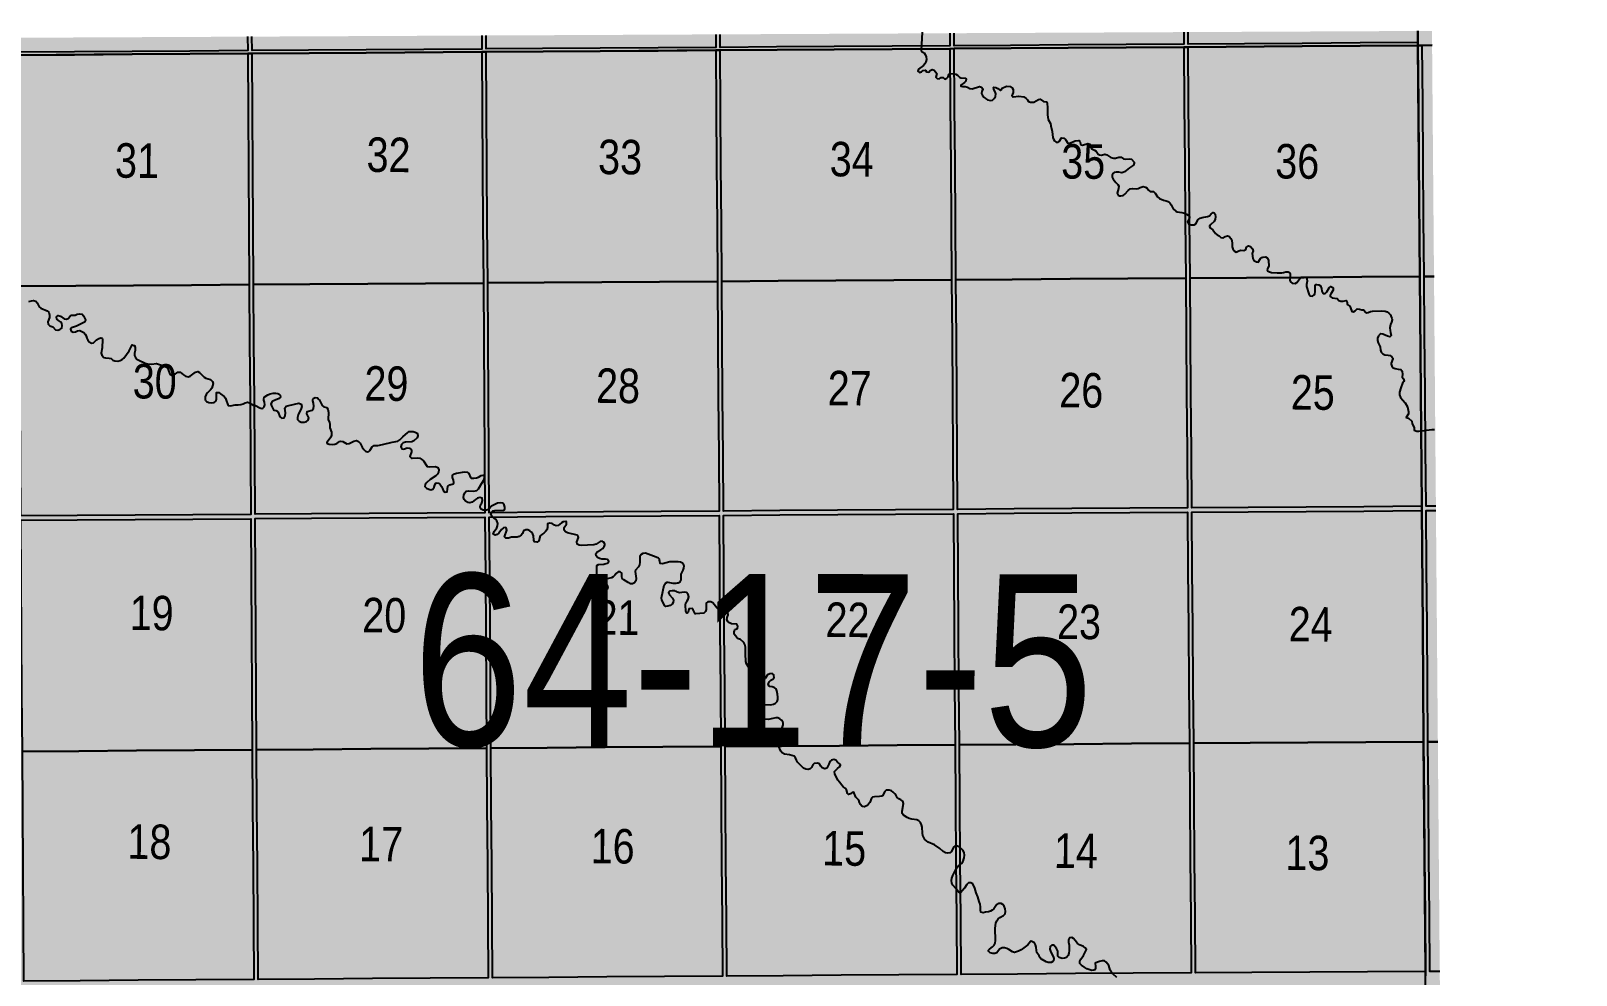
# Model space of a CAD drawing. Extents: x 513823 to 521440, y 6029490 to 6033352.
# Drawn here: x 519182 to 519540.1, y 6030638.2 to 6030857 of the extents above; entities that cross this region are included whole.
import ezdxf

# ---------------------------------------------------------------- set-up
doc = ezdxf.new("R2010")
doc.units = 0
doc.header["$LTSCALE"] = 5
doc.linetypes.add('DASHED2', pattern=[9.525, 6.35, -3.175])
for name, color, linetype in [('RoadSeg', 57, 'DASHED2'), ('T-WATER', 160, 'Continuous'), ('Townships', 57, 'Continuous')]:
    doc.layers.add(name, color=color, linetype=linetype)
doc.layers.add('ROUTE-MAP-BACKGROUND-H', color=7, linetype='Continuous', true_color=0xf0ebff)
doc.layers.add('Sections', color=7, linetype='Continuous', true_color=0x13f661)
doc.styles.add('120', font='ARIALN.TTF', dxfattribs={"height": 13})

msp = doc.modelspace()

# ---------------------------------------------------------------- hatches: boundary and pattern name
at = {"layer": 'ROUTE-MAP-BACKGROUND-H'}
h = msp.add_hatch(color=256, dxfattribs=at)
h.dxf.hatch_style = 1
h.paths.add_polyline_path([(519556.633, 6029881.078), (518576.608, 6029875.664), (518575.923, 6030199.848), (518525.91, 6030199.804), (518524.729, 6030852.267), (519506.704, 6030857.03), (519512.062, 6030209.867), (519553.826, 6030210.196)])

# ---------------------------------------------------------------- linework, layer by layer
at = {"layer": 'Sections', "color": 8}
for points in [[(519232.213, 6030855.699), (519232.234, 6030852.459), (519218.841, 6030852.366), (519205.449, 6030852.274), (519192.056, 6030852.181), (519178.999, 6030852.091), (519178.978, 6030855.441)], [(519286.452, 6030855.962), (519286.473, 6030852.834), (519273.081, 6030852.741), (519259.688, 6030852.649), (519246.296, 6030852.556), (519233.238, 6030852.466), (519233.217, 6030855.704)], [(519340.691, 6030856.225), (519340.713, 6030853.209), (519327.32, 6030853.116), (519313.928, 6030853.024), (519300.535, 6030852.931), (519287.478, 6030852.841), (519287.456, 6030855.967)], [(519394.93, 6030856.488), (519394.952, 6030853.582), (519381.56, 6030853.49), (519368.167, 6030853.398), (519354.775, 6030853.305), (519341.717, 6030853.216), (519341.695, 6030856.23)], [(519449.169, 6030856.751), (519449.191, 6030853.956), (519435.799, 6030853.864), (519422.406, 6030853.771), (519409.014, 6030853.679), (519395.956, 6030853.589), (519395.934, 6030856.493)], [(519503.408, 6030857.014), (519503.43, 6030854.33), (519490.038, 6030854.237), (519476.645, 6030854.145), (519463.253, 6030854.053), (519450.195, 6030853.963), (519450.173, 6030856.756)], [(519507.175, 6030800.121), (519504.883, 6030800.1), (519504.772, 6030813.492), (519504.662, 6030826.884), (519504.551, 6030840.277), (519504.44, 6030853.669), (519506.731, 6030853.689)], [(519507.616, 6030746.888), (519505.323, 6030746.867), (519505.215, 6030759.924), (519505.105, 6030773.316), (519504.994, 6030786.708), (519504.883, 6030800.1), (519507.175, 6030800.121)], [(519508.067, 6030692.316), (519505.775, 6030692.295), (519505.664, 6030705.687), (519505.553, 6030719.079), (519505.442, 6030732.471), (519505.332, 6030745.863), (519507.624, 6030745.883)], [(519508.508, 6030639.083), (519506.215, 6030639.062), (519506.107, 6030652.119), (519505.996, 6030665.511), (519505.885, 6030678.903), (519505.775, 6030692.295), (519508.067, 6030692.316)]]:
    msp.add_lwpolyline(points, dxfattribs=at)
for points in [[(519192.393, 6030797.946), (519179.331, 6030797.856), (519179.249, 6030811.246), (519179.167, 6030824.637), (519179.085, 6030838.03), (519179.003, 6030851.422), (519192.06, 6030851.512), (519205.453, 6030851.604), (519218.846, 6030851.697), (519232.238, 6030851.79), (519232.325, 6030838.398), (519232.412, 6030825.007), (519232.499, 6030811.616), (519232.585, 6030798.226), (519219.188, 6030798.133), (519205.791, 6030798.04)], [(519246.652, 6030798.324), (519233.59, 6030798.233), (519233.503, 6030811.623), (519233.416, 6030825.014), (519233.329, 6030838.405), (519233.243, 6030851.796), (519246.3, 6030851.887), (519259.693, 6030851.979), (519273.085, 6030852.072), (519286.478, 6030852.164), (519286.569, 6030838.774), (519286.661, 6030825.383), (519286.753, 6030811.993), (519286.844, 6030798.603), (519273.447, 6030798.51), (519260.05, 6030798.417)], [(519300.911, 6030798.701), (519287.848, 6030798.61), (519287.757, 6030812), (519287.665, 6030825.39), (519287.574, 6030838.781), (519287.482, 6030852.171), (519300.54, 6030852.262), (519313.933, 6030852.354), (519327.325, 6030852.447), (519340.718, 6030852.539), (519340.814, 6030839.149), (519340.91, 6030825.759), (519341.006, 6030812.37), (519341.103, 6030798.981), (519327.705, 6030798.887), (519314.308, 6030798.794)], [(519355.169, 6030799.078), (519342.107, 6030798.987), (519342.011, 6030812.377), (519341.914, 6030825.766), (519341.818, 6030839.156), (519341.722, 6030852.546), (519354.779, 6030852.636), (519368.172, 6030852.728), (519381.565, 6030852.821), (519394.957, 6030852.913), (519395.058, 6030839.524), (519395.159, 6030826.134), (519395.26, 6030812.746), (519395.361, 6030799.357), (519381.964, 6030799.264), (519368.567, 6030799.171)], [(519409.428, 6030799.455), (519396.366, 6030799.364), (519396.265, 6030812.753), (519396.163, 6030826.141), (519396.062, 6030839.531), (519395.961, 6030852.92), (519409.019, 6030853.01), (519422.411, 6030853.102), (519435.804, 6030853.194), (519449.196, 6030853.286), (519449.302, 6030839.898), (519449.408, 6030826.51), (519449.514, 6030813.122), (519449.62, 6030799.734), (519436.223, 6030799.641), (519422.825, 6030799.548)], [(519463.687, 6030799.827), (519450.624, 6030799.741), (519450.518, 6030813.128), (519450.412, 6030826.516), (519450.307, 6030839.905), (519450.201, 6030853.293), (519463.258, 6030853.383), (519476.651, 6030853.476), (519490.043, 6030853.568), (519503.436, 6030853.66), (519503.547, 6030840.268), (519503.657, 6030826.875), (519503.768, 6030813.483), (519503.879, 6030800.091), (519490.481, 6030800.003), (519477.084, 6030799.915)], [(519192.725, 6030744.718), (519179.658, 6030744.626), (519179.578, 6030757.682), (519179.495, 6030771.074), (519179.413, 6030784.465), (519179.331, 6030797.856), (519192.393, 6030797.946), (519205.791, 6030798.04), (519219.188, 6030798.133), (519232.585, 6030798.226), (519232.672, 6030784.835), (519232.759, 6030771.445), (519232.846, 6030758.054), (519232.931, 6030744.999), (519219.529, 6030744.905), (519206.127, 6030744.811)], [(519247.002, 6030745.097), (519233.935, 6030745.006), (519233.85, 6030758.061), (519233.764, 6030771.452), (519233.677, 6030784.842), (519233.59, 6030798.233), (519246.652, 6030798.324), (519260.05, 6030798.417), (519273.447, 6030798.51), (519286.844, 6030798.603), (519286.936, 6030785.213), (519287.027, 6030771.823), (519287.119, 6030758.433), (519287.208, 6030745.378), (519273.806, 6030745.285), (519260.404, 6030745.191)], [(519301.279, 6030745.477), (519288.212, 6030745.385), (519288.123, 6030758.44), (519288.031, 6030771.83), (519287.94, 6030785.22), (519287.848, 6030798.61), (519300.911, 6030798.701), (519314.308, 6030798.794), (519327.705, 6030798.887), (519341.103, 6030798.981), (519341.199, 6030785.591), (519341.295, 6030772.202), (519341.392, 6030758.812), (519341.486, 6030745.758), (519328.084, 6030745.664), (519314.682, 6030745.57)], [(519355.557, 6030745.856), (519342.49, 6030745.765), (519342.396, 6030758.819), (519342.3, 6030772.209), (519342.203, 6030785.598), (519342.107, 6030798.987), (519355.169, 6030799.078), (519368.567, 6030799.171), (519381.964, 6030799.264), (519395.361, 6030799.357), (519395.462, 6030785.969), (519395.564, 6030772.58), (519395.665, 6030759.191), (519395.763, 6030746.138), (519382.361, 6030746.044), (519368.959, 6030745.95)], [(519409.835, 6030746.236), (519396.768, 6030746.144), (519396.669, 6030759.198), (519396.568, 6030772.587), (519396.467, 6030785.976), (519396.366, 6030799.364), (519409.428, 6030799.455), (519422.825, 6030799.548), (519436.223, 6030799.641), (519449.62, 6030799.734), (519449.726, 6030786.346), (519449.832, 6030772.958), (519449.938, 6030759.57), (519450.041, 6030746.517), (519436.639, 6030746.423), (519423.237, 6030746.33)], [(519464.113, 6030746.605), (519451.045, 6030746.523), (519450.942, 6030759.577), (519450.836, 6030772.965), (519450.73, 6030786.353), (519450.624, 6030799.741), (519463.687, 6030799.827), (519477.084, 6030799.915), (519490.481, 6030800.003), (519503.879, 6030800.091), (519503.99, 6030786.699), (519504.1, 6030773.307), (519504.211, 6030759.915), (519504.319, 6030746.858), (519490.917, 6030746.774), (519477.515, 6030746.69)], [(519193.064, 6030690.15), (519179.993, 6030690.058), (519179.91, 6030703.449), (519179.828, 6030716.84), (519179.746, 6030730.231), (519179.664, 6030743.622), (519192.731, 6030743.713), (519206.133, 6030743.807), (519219.535, 6030743.901), (519232.937, 6030743.995), (519233.024, 6030730.604), (519233.111, 6030717.214), (519233.198, 6030703.823), (519233.285, 6030690.433), (519219.878, 6030690.338), (519206.471, 6030690.244)], [(519247.361, 6030690.532), (519234.289, 6030690.44), (519234.202, 6030703.83), (519234.115, 6030717.221), (519234.029, 6030730.611), (519233.942, 6030744.002), (519247.009, 6030744.093), (519260.411, 6030744.187), (519273.813, 6030744.28), (519287.215, 6030744.374), (519287.307, 6030730.984), (519287.398, 6030717.594), (519287.49, 6030704.204), (519287.581, 6030690.814), (519274.175, 6030690.72), (519260.768, 6030690.626)], [(519301.658, 6030690.913), (519288.586, 6030690.821), (519288.494, 6030704.211), (519288.403, 6030717.601), (519288.311, 6030730.991), (519288.219, 6030744.381), (519301.286, 6030744.472), (519314.689, 6030744.566), (519328.091, 6030744.66), (519341.493, 6030744.754), (519341.589, 6030731.364), (519341.685, 6030717.975), (519341.782, 6030704.585), (519341.878, 6030691.196), (519328.471, 6030691.102), (519315.064, 6030691.007)], [(519355.954, 6030691.295), (519342.882, 6030691.203), (519342.786, 6030704.592), (519342.69, 6030717.982), (519342.593, 6030731.371), (519342.497, 6030744.761), (519355.564, 6030744.852), (519368.967, 6030744.946), (519382.369, 6030745.04), (519395.771, 6030745.133), (519395.872, 6030731.745), (519395.973, 6030718.356), (519396.074, 6030704.967), (519396.175, 6030691.579), (519382.768, 6030691.484), (519369.361, 6030691.39)], [(519410.252, 6030691.678), (519397.18, 6030691.586), (519397.079, 6030704.975), (519396.977, 6030718.363), (519396.876, 6030731.752), (519396.775, 6030745.14), (519409.842, 6030745.232), (519423.245, 6030745.325), (519436.647, 6030745.419), (519450.049, 6030745.513), (519450.155, 6030732.125), (519450.261, 6030718.737), (519450.367, 6030705.35), (519450.473, 6030691.962), (519437.066, 6030691.867), (519423.659, 6030691.773)], [(519464.549, 6030692.046), (519451.477, 6030691.968), (519451.371, 6030705.356), (519451.265, 6030718.744), (519451.159, 6030732.131), (519451.053, 6030745.519), (519464.121, 6030745.601), (519477.523, 6030745.685), (519490.925, 6030745.769), (519504.327, 6030745.854), (519504.438, 6030732.462), (519504.549, 6030719.07), (519504.66, 6030705.678), (519504.77, 6030692.286), (519491.363, 6030692.206), (519477.956, 6030692.126)], [(519193.396, 6030636.921), (519180.319, 6030636.829), (519180.239, 6030649.885), (519180.157, 6030663.276), (519180.075, 6030676.667), (519179.993, 6030690.058), (519193.064, 6030690.15), (519206.471, 6030690.244), (519219.878, 6030690.338), (519233.285, 6030690.433), (519233.372, 6030677.042), (519233.459, 6030663.652), (519233.546, 6030650.261), (519233.63, 6030637.206), (519220.219, 6030637.111), (519206.807, 6030637.016)], [(519247.711, 6030637.305), (519234.635, 6030637.213), (519234.55, 6030650.268), (519234.463, 6030663.659), (519234.376, 6030677.049), (519234.289, 6030690.44), (519247.361, 6030690.532), (519260.768, 6030690.626), (519274.175, 6030690.72), (519287.581, 6030690.814), (519287.673, 6030677.424), (519287.765, 6030664.034), (519287.856, 6030650.644), (519287.946, 6030637.589), (519274.534, 6030637.494), (519261.123, 6030637.4)], [(519302.026, 6030637.689), (519288.95, 6030637.596), (519288.86, 6030650.651), (519288.769, 6030664.041), (519288.677, 6030677.431), (519288.586, 6030690.821), (519301.658, 6030690.913), (519315.064, 6030691.007), (519328.471, 6030691.102), (519341.878, 6030691.196), (519341.974, 6030677.807), (519342.071, 6030664.417), (519342.167, 6030651.028), (519342.261, 6030637.973), (519328.849, 6030637.878), (519315.438, 6030637.783)], [(519356.342, 6030638.073), (519343.265, 6030637.98), (519343.171, 6030651.035), (519343.075, 6030664.424), (519342.979, 6030677.814), (519342.882, 6030691.203), (519355.954, 6030691.295), (519369.361, 6030691.39), (519382.768, 6030691.484), (519396.175, 6030691.579), (519396.277, 6030678.19), (519396.378, 6030664.802), (519396.479, 6030651.413), (519396.577, 6030638.359), (519383.166, 6030638.264), (519369.754, 6030638.168)], [(519410.658, 6030638.459), (519397.582, 6030638.366), (519397.483, 6030651.42), (519397.382, 6030664.809), (519397.281, 6030678.197), (519397.18, 6030691.586), (519410.252, 6030691.678), (519423.659, 6030691.773), (519437.066, 6030691.867), (519450.473, 6030691.962), (519450.579, 6030678.574), (519450.685, 6030665.186), (519450.79, 6030651.798), (519450.894, 6030638.745), (519437.482, 6030638.65), (519424.07, 6030638.554)], [(519464.975, 6030638.825), (519451.898, 6030638.751), (519451.795, 6030651.804), (519451.689, 6030665.192), (519451.583, 6030678.58), (519451.477, 6030691.968), (519464.549, 6030692.046), (519477.956, 6030692.126), (519491.363, 6030692.206), (519504.77, 6030692.286), (519504.881, 6030678.894), (519504.992, 6030665.502), (519505.103, 6030652.109), (519505.211, 6030639.052), (519491.799, 6030638.976), (519478.387, 6030638.901)]]:
    msp.add_lwpolyline(points, close=True, dxfattribs=at)
at = {"layer": 'T-WATER'}
for points in [[(519388.519, 6030856.728), (519388.312, 6030852.526), (519388.542, 6030852.153), (519388.989, 6030851.931), (519389.272, 6030851.534), (519389.462, 6030851.034), (519389.524, 6030850.41), (519389.418, 6030849.831), (519389.172, 6030849.38), (519388.864, 6030849.021), (519387.68, 6030848.171), (519387.568, 6030847.665), (519387.957, 6030847.356), (519388.414, 6030847.57), (519388.801, 6030847.887), (519389.299, 6030847.953), (519389.567, 6030847.521), (519390.109, 6030847.495), (519390.431, 6030847.843), (519390.879, 6030848.111), (519391.316, 6030847.903), (519391.597, 6030847.51), (519391.969, 6030847.172), (519391.73, 6030846.333), (519392.041, 6030845.964), (519392.505, 6030845.949), (519392.951, 6030846.199), (519393.431, 6030846.224), (519393.777, 6030845.878), (519394.227, 6030846.043), (519394.549, 6030846.394), (519394.699, 6030846.909), (519394.912, 6030847.198), (519394.966, 6030847.192), (519395.971, 6030847.075), (519396.321, 6030847.034), (519396.705, 6030846.794), (519397.18, 6030846.302), (519397.496, 6030846.126), (519398.512, 6030846.09), (519398.729, 6030845.946), (519398.76, 6030845.892), (519398.669, 6030845.382), (519398.333, 6030845.039), (519397.512, 6030844.465), (519397.512, 6030844.236), (519397.865, 6030844.143), (519398.527, 6030844.174), (519399.08, 6030843.988), (519399.624, 6030843.711), (519400.12, 6030843.642), (519401.822, 6030844.158), (519402.322, 6030844.023), (519402.592, 6030843.593), (519402.613, 6030843.47), (519402.405, 6030843.034), (519402.301, 6030842.546), (519402.52, 6030842.083), (519402.822, 6030841.69), (519403.198, 6030841.344), (519403.717, 6030841.035), (519404.347, 6030840.915), (519404.839, 6030841.011), (519405.221, 6030841.353), (519405.553, 6030841.862), (519405.63, 6030842.438), (519405.489, 6030842.92), (519405.163, 6030843.414), (519405.076, 6030843.901), (519405.128, 6030843.962), (519405.649, 6030843.923), (519406.096, 6030843.699), (519406.69, 6030843.222), (519406.909, 6030843.342), (519407.12, 6030843.797), (519408.057, 6030844.215), (519408.967, 6030844.167), (519409.435, 6030843.871), (519409.668, 6030843.428), (519409.63, 6030842.769), (519409.328, 6030842.02), (519409.475, 6030841.792), (519409.634, 6030841.739), (519410.964, 6030841.91), (519412.127, 6030841.782), (519412.678, 6030841.387), (519412.941, 6030841.095), (519413.193, 6030840.672), (519413.651, 6030840.51), (519414.458, 6030840.555), (519415.529, 6030841.139)], [(519415.529, 6030841.139), (519415.911, 6030841.195), (519416.697, 6030840.7), (519417.412, 6030840.557), (519417.53, 6030840.245), (519417.569, 6030839.247), (519417.63, 6030837.597), (519417.769, 6030836.534), (519418.254, 6030835.561), (519418.403, 6030835.015), (519418.664, 6030833.717), (519418.855, 6030832.333), (519418.962, 6030831.95), (519419.229, 6030831.528), (519419.635, 6030831.272), (519420.086, 6030831.259), (519420.276, 6030831.363), (519420.85, 6030832.252), (519421.349, 6030832.208), (519421.729, 6030831.856), (519422.304, 6030831.029), (519422.507, 6030830.934), (519422.548, 6030830.95), (519424.033, 6030831.521), (519424.818, 6030831.629), (519425.095, 6030831.451), (519425.217, 6030830.836), (519425.4, 6030830.617), (519425.741, 6030830.561), (519426.908, 6030830.922), (519427.433, 6030830.774), (519427.65, 6030830.249), (519427.656, 6030830.121), (519427.875, 6030829.671), (519428.49, 6030829.418), (519428.856, 6030829.145), (519429.365, 6030828.474), (519429.638, 6030828.304), (519430.14, 6030828.264), (519430.886, 6030828.44), (519431.371, 6030828.309), (519432.307, 6030827.709), (519432.877, 6030827.51), (519433.377, 6030827.56), (519434.153, 6030827.781), (519434.651, 6030827.759), (519435.203, 6030827.362), (519435.704, 6030827.294), (519436.518, 6030827.35), (519437.045, 6030827.276), (519437.65, 6030826.62), (519437.675, 6030826.453), (519437.68, 6030826.418), (519437.506, 6030825.949), (519436.609, 6030825.333), (519435.455, 6030824.339), (519435.077, 6030824.187), (519434.789, 6030824.157), (519434.12, 6030824.293), (519433.496, 6030824.333), (519433.008, 6030824.236), (519432.713, 6030823.989), (519432.589, 6030823.684), (519432.611, 6030823.14), (519432.783, 6030822.67), (519433.404, 6030821.921), (519433.932, 6030821.454), (519434.12, 6030821.037), (519434.081, 6030820.531), (519433.747, 6030819.409), (519433.974, 6030818.934), (519434.249, 6030818.825), (519434.602, 6030818.777), (519435.152, 6030818.913), (519435.545, 6030819.209), (519436.269, 6030820.045), (519436.771, 6030820.399), (519437.268, 6030820.475), (519438.109, 6030820.405), (519438.603, 6030820.471), (519439.079, 6030820.749), (519439.73, 6030820.954), (519440.298, 6030820.851), (519440.698, 6030820.591), (519441.039, 6030820.159), (519441.417, 6030819.85), (519442.146, 6030819.782), (519442.526, 6030819.426), (519443.086, 6030818.553), (519443.541, 6030818.173), (519444.487, 6030817.806)], [(519444.487, 6030817.806), (519445.094, 6030817.676), (519445.564, 6030817.506), (519445.746, 6030817.384), (519445.985, 6030817.151), (519446.274, 6030816.75), (519446.755, 6030815.82), (519447.312, 6030815.262), (519447.648, 6030815.107), (519448.723, 6030814.95), (519449.318, 6030814.782), (519449.467, 6030814.724), (519449.786, 6030814.599), (519450.213, 6030814.341), (519450.387, 6030814.167), (519450.477, 6030813.983), (519450.542, 6030813.853), (519450.48, 6030813.684), (519450.369, 6030813.382), (519450.194, 6030813.131), (519450.066, 6030812.818), (519450.294, 6030812.314), (519450.491, 6030812.238), (519450.914, 6030812.075), (519451.592, 6030812.108), (519451.974, 6030812.3), (519452.517, 6030813.308), (519452.957, 6030813.6), (519453.426, 6030813.771), (519454.685, 6030814.022), (519455.154, 6030814.189), (519455.533, 6030814.668), (519455.953, 6030814.94), (519456.261, 6030814.876), (519456.461, 6030814.532), (519456.509, 6030813.928), (519456.422, 6030813.399), (519456.188, 6030812.876), (519455.428, 6030812.191), (519455.159, 6030811.819), (519455.119, 6030811.68), (519455.409, 6030811.313), (519455.928, 6030810.931), (519456.519, 6030810.076), (519456.928, 6030809.787), (519457.411, 6030809.54), (519457.766, 6030809.183), (519458.252, 6030809.067), (519458.797, 6030809.393), (519459.279, 6030809.524), (519459.549, 6030809.485), (519459.76, 6030809.305), (519460.08, 6030808.889), (519460.318, 6030808.449), (519460.395, 6030807.794), (519460.389, 6030806.985), (519460.545, 6030806.51), (519460.898, 6030806.004), (519461.344, 6030805.778), (519461.906, 6030806.098), (519462.397, 6030806.208), (519463.083, 6030806.106), (519463.528, 6030806.335), (519463.719, 6030806.936), (519464.155, 6030807.185), (519464.636, 6030807.03), (519465.086, 6030806.539), (519465.256, 6030806.069), (519465.03, 6030805.441), (519465.161, 6030804.253), (519465.45, 6030803.816), (519466.066, 6030803.481), (519466.445, 6030803.476), (519466.988, 6030804.314), (519467.296, 6030804.543), (519467.471, 6030804.605), (519468.116, 6030804.66), (519468.494, 6030804.443), (519468.587, 6030804.339), (519468.803, 6030803.861), (519468.873, 6030802.505), (519468.58, 6030802.003), (519468.501, 6030801.511), (519468.552, 6030801.437), (519469.043, 6030801.186), (519469.531, 6030801.076), (519470.802, 6030800.955), (519471.926, 6030800.99), (519472.28, 6030801.034), (519472.861, 6030801.212), (519473.359, 6030801.217)], [(519473.359, 6030801.217), (519473.649, 6030801.073), (519473.795, 6030800.888), (519473.849, 6030800.73), (519473.811, 6030799.918), (519473.779, 6030799.246), (519473.901, 6030798.899), (519474.298, 6030798.595), (519475.003, 6030798.485), (519475.414, 6030798.726), (519476.134, 6030799.755), (519476.433, 6030799.935), (519476.467, 6030799.955), (519477.05, 6030799.949), (519477.311, 6030799.946), (519477.318, 6030799.941), (519477.656, 6030799.698), (519477.724, 6030799.576), (519477.765, 6030799.063), (519477.587, 6030798.262), (519477.643, 6030797.762), (519478.131, 6030796.081), (519478.504, 6030795.637), (519479, 6030795.563), (519479.39, 6030795.845), (519479.523, 6030796.101), (519479.615, 6030796.589), (519479.598, 6030797.805), (519479.64, 6030798.112), (519479.875, 6030798.257), (519479.982, 6030798.29), (519480.484, 6030798.219), (519480.852, 6030797.916), (519481.077, 6030797.317), (519481.168, 6030796.685), (519481.392, 6030796.239), (519481.474, 6030796.179), (519481.957, 6030796.192), (519482.311, 6030796.546), (519482.877, 6030797.477), (519483.27, 6030797.799), (519483.719, 6030797.58), (519483.777, 6030797.477), (519483.807, 6030796.962), (519483.229, 6030796.12), (519483.106, 6030795.801), (519483.126, 6030795.512), (519483.543, 6030795.143), (519484.713, 6030794.984), (519485.095, 6030794.578), (519485.553, 6030794.377), (519486.154, 6030794.425), (519486.79, 6030794.554), (519487.021, 6030794.105), (519487.054, 6030793.769), (519487.235, 6030793.53), (519487.68, 6030793.275), (519488.028, 6030792.235), (519488.157, 6030792.008), (519488.516, 6030791.907), (519488.935, 6030792.183), (519489.385, 6030792.6), (519489.89, 6030792.578), (519490.414, 6030792.422), (519490.784, 6030792.382), (519491, 6030792.229), (519491.299, 6030791.829), (519491.592, 6030791.711), (519491.914, 6030791.764), (519492.452, 6030792.017), (519492.946, 6030792.099), (519495.095, 6030792.154), (519495.841, 6030792.056), (519496.316, 6030791.901), (519496.738, 6030791.642), (519497.059, 6030791.227), (519497.283, 6030790.78), (519497.407, 6030790.473), (519497.468, 6030790.088), (519497.329, 6030789.563), (519497.106, 6030789.02), (519496.964, 6030788.248), (519496.98, 6030787.598), (519497.054, 6030787.104), (519497.274, 6030786.477), (519496.916, 6030786.118), (519496.427, 6030786.263), (519495.344, 6030786.788), (519494.873, 6030786.86), (519494.658, 6030786.789), (519494.307, 6030786.386)], [(519181.48, 6030794.288), (519182.09, 6030794.493), (519182.582, 6030794.575), (519183.125, 6030794.438), (519183.432, 6030794.026), (519183.881, 6030793.096), (519184.298, 6030792.787), (519185.749, 6030792.181), (519186.156, 6030791.821), (519186.317, 6030791.141), (519186.288, 6030790.641), (519185.902, 6030789.616), (519185.986, 6030789.037), (519186.401, 6030788.701), (519187.053, 6030788.483), (519187.649, 6030787.754), (519188.212, 6030787.697), (519188.696, 6030787.825), (519189.118, 6030788.174), (519189.245, 6030788.77), (519189.156, 6030789.262), (519188.824, 6030789.61), (519188.373, 6030789.898), (519187.971, 6030790.239), (519187.882, 6030790.731), (519188.294, 6030791.082), (519188.803, 6030790.94), (519189.66, 6030790.305), (519190.153, 6030790.219), (519190.631, 6030790.416), (519191.1, 6030790.911), (519191.405, 6030791.13), (519192.219, 6030791.178), (519192.686, 6030791.36), (519193.306, 6030791.498), (519193.858, 6030791.391), (519194.177, 6030790.997), (519194.612, 6030790.075), (519194.631, 6030789.996), (519194.427, 6030789.541), (519193.441, 6030789.104), (519192.57, 6030788.598), (519191.364, 6030788.195), (519191.123, 6030787.929), (519191.279, 6030787.449), (519191.809, 6030787.211), (519192.305, 6030787.299), (519192.813, 6030787.557), (519193.307, 6030787.628), (519194.213, 6030787.142), (519194.565, 6030786.789), (519194.795, 6030786.345), (519194.955, 6030785.798), (519195.163, 6030785.338), (519195.495, 6030784.965), (519196.003, 6030784.691), (519196.513, 6030784.726), (519197.215, 6030785.45), (519197.706, 6030785.769), (519198.192, 6030785.886), (519198.512, 6030785.817), (519198.599, 6030785.553), (519198.523, 6030783.6), (519198.277, 6030782.375), (519198.421, 6030781.896), (519198.853, 6030781.357), (519199.282, 6030781.235), (519200.116, 6030781.224), (519200.594, 6030781.081), (519200.984, 6030780.7), (519201.458, 6030780.541), (519202.137, 6030780.528), (519202.674, 6030780.659), (519203.12, 6030780.876), (519203.514, 6030781.2), (519204.748, 6030782.852), (519205.474, 6030784.242), (519205.844, 6030784.144), (519205.959, 6030784.114), (519206.164, 6030783.651), (519206.176, 6030782.973), (519206, 6030782.315), (519205.991, 6030781.797), (519206.198, 6030781.342), (519206.547, 6030780.975), (519206.964, 6030780.7)], [(519494.307, 6030786.386), (519494.111, 6030785.841), (519494.051, 6030785.293), (519494.226, 6030784.772), (519494.712, 6030783.825), (519494.783, 6030783.08), (519494.964, 6030782.602), (519495.341, 6030782.216), (519495.792, 6030781.999), (519496.579, 6030781.914), (519497.006, 6030781.79), (519497.416, 6030781.521), (519497.624, 6030781.2), (519497.659, 6030780.998), (519497.283, 6030780.006), (519497.271, 6030779.823), (519497.401, 6030779.32), (519497.725, 6030778.94), (519498.172, 6030778.759), (519498.881, 6030778.611), (519499.467, 6030778.55), (519499.746, 6030778.258), (519499.819, 6030778.109), (519499.886, 6030777.471), (519499.826, 6030776.815), (519500.086, 6030776.389), (519500.243, 6030775.973), (519500.197, 6030775.81), (519499.9, 6030775.407), (519499.484, 6030774.344), (519499.17, 6030773.32), (519499.169, 6030773.3), (519499.144, 6030772.663), (519499.446, 6030772.096), (519500.458, 6030770.871), (519501.065, 6030769.942), (519501.237, 6030768.782), (519501.236, 6030768.284), (519500.755, 6030767.446), (519501.301, 6030767.284), (519502.005, 6030766.624), (519502.109, 6030766.007), (519502.615, 6030765.118), (519502.603, 6030764.529), (519503.159, 6030764.264), (519503.657, 6030764.259), (519506.649, 6030764.628), (519507.311, 6030764.638)], [(519206.964, 6030780.7), (519208.423, 6030780.016), (519208.988, 6030779.849), (519209.899, 6030779.787), (519211.077, 6030779.951), (519211.584, 6030779.834), (519213.125, 6030779.287), (519213.542, 6030779.013), (519213.789, 6030778.584), (519214.164, 6030777.448), (519214.613, 6030777.225), (519215.145, 6030777.363), (519216.055, 6030777.964), (519216.563, 6030777.974), (519217.347, 6030777.305), (519217.823, 6030777.036), (519218.396, 6030776.899), (519218.888, 6030776.998), (519220.087, 6030777.915), (519220.628, 6030778.103), (519221.071, 6030777.858), (519222.106, 6030776.801), (519222.503, 6030776.524), (519223.577, 6030776.219), (519224.067, 6030775.805), (519224.194, 6030775.315), (519223.874, 6030774.259), (519223.604, 6030773.823), (519222.885, 6030773.125), (519222.588, 6030772.753), (519222.372, 6030772.227), (519222.328, 6030772.058), (519222.336, 6030771.561), (519222.458, 6030771.398), (519222.668, 6030771.118), (519223.241, 6030770.922), (519223.896, 6030770.858), (519224.424, 6030770.934), (519224.854, 6030771.188), (519224.897, 6030771.415), (519224.962, 6030771.751), (519224.987, 6030773.143), (519225.016, 6030773.212), (519225.502, 6030773.213), (519225.942, 6030772.936), (519226.747, 6030772.312), (519227.05, 6030771.93), (519227.217, 6030771.431), (519227.581, 6030770.34), (519227.666, 6030770.225), (519228.263, 6030770.181), (519229.317, 6030770.398), (519229.993, 6030770.354), (519230.662, 6030770.455), (519231.147, 6030770.573), (519231.629, 6030770.814), (519232.155, 6030770.986), (519232.641, 6030770.844), (519232.729, 6030770.789), (519233.655, 6030770.217), (519233.737, 6030770.222), (519234.022, 6030770.237), (519234.997, 6030769.644), (519235.49, 6030769.56), (519235.707, 6030769.618), (519236.041, 6030769.885), (519236.211, 6030770.356), (519236.126, 6030770.982), (519235.992, 6030771.492), (519235.937, 6030771.7), (519236.019, 6030772.116), (519236.859, 6030772.69), (519237.402, 6030772.905), (519238.135, 6030773.056), (519238.748, 6030773.078), (519239.243, 6030773.022), (519239.552, 6030772.876), (519239.76, 6030772.633), (519239.803, 6030772.122), (519239.398, 6030771.797), (519238.756, 6030771.511), (519237.872, 6030771.118), (519237.609, 6030770.637), (519237.736, 6030770.129), (519238.224, 6030769.253), (519238.328, 6030769.157), (519238.83, 6030769.067), (519239.109, 6030768.91), (519239.261, 6030768.645), (519239.656, 6030767.594), (519240.105, 6030767.32)], [(519240.105, 6030767.32), (519240.649, 6030767.35), (519240.918, 6030767.791), (519241.022, 6030768.493), (519240.846, 6030769.604), (519241.123, 6030770.067), (519241.724, 6030770.256), (519244.036, 6030770.732), (519244.585, 6030770.52), (519244.732, 6030769.988), (519244.592, 6030769.501), (519243.924, 6030768.023), (519243.742, 6030767.453), (519243.765, 6030766.949), (519244.116, 6030766.573), (519244.579, 6030766.384), (519245.339, 6030766.374), (519245.823, 6030766.495), (519246.205, 6030766.834), (519246.369, 6030767.392), (519246.197, 6030767.865), (519245.937, 6030768.313), (519246.034, 6030768.806), (519247.146, 6030769.144), (519247.476, 6030769.519), (519247.561, 6030770.103), (519247.482, 6030770.728), (519247.303, 6030771.322), (519247.343, 6030771.571), (519247.382, 6030771.814), (519247.88, 6030772.066), (519248.375, 6030771.968), (519248.734, 6030771.621), (519248.759, 6030771.581), (519249.024, 6030771.167), (519249.473, 6030770.234), (519249.862, 6030769.924), (519250.538, 6030769.788), (519250.826, 6030769.386), (519250.962, 6030768.637), (519250.947, 6030768.137), (519250.836, 6030767.433), (519250.896, 6030766.937), (519251.183, 6030766.337), (519251.247, 6030765.839), (519251.254, 6030765.022), (519251.628, 6030764.04), (519251.652, 6030763.376), (519251.47, 6030762.852), (519250.855, 6030762.067), (519250.599, 6030761.639), (519250.616, 6030761.449), (519251.119, 6030761.262), (519251.802, 6030761.214), (519252.393, 6030761.245), (519252.874, 6030761.377), (519253.472, 6030761.871), (519253.789, 6030761.98), (519254.277, 6030761.851), (519255.233, 6030761.348), (519255.751, 6030761.449), (519256.803, 6030761.989), (519257.464, 6030762.085), (519257.938, 6030761.866), (519258.261, 6030761.484), (519258.77, 6030760.531), (519259.129, 6030759.988), (519259.52, 6030759.62), (519260.011, 6030759.514), (519260.263, 6030759.568), (519260.274, 6030759.576), (519260.539, 6030759.76), (519261.109, 6030760.624), (519261.563, 6030760.919), (519262.356, 6030760.985), (519263.461, 6030761.171), (519265.698, 6030761.762), (519267.014, 6030761.945), (519267.505, 6030762.236), (519268.204, 6030762.966), (519269.321, 6030763.999), (519269.592, 6030764.17), (519269.876, 6030764.233), (519270.538, 6030764.168), (519271.014, 6030764.016), (519271.48, 6030763.776), (519271.66, 6030763.307), (519271.664, 6030763.155), (519271.479, 6030762.742), (519270.747, 6030762.053), (519270.256, 6030761.817)], [(519270.256, 6030761.817), (519268.832, 6030761.74), (519268.252, 6030761.551), (519267.836, 6030761.194), (519267.732, 6030760.664), (519267.941, 6030760.209), (519268.227, 6030760.113), (519268.531, 6030760.144), (519269.192, 6030760.379), (519269.693, 6030760.341), (519269.963, 6030760.248), (519270.216, 6030759.966), (519270.216, 6030759.455), (519269.822, 6030758.38), (519270.156, 6030758.051), (519270.33, 6030758.007), (519271.657, 6030758.097), (519272.149, 6030758.01), (519272.586, 6030757.726), (519272.931, 6030757.393), (519273.807, 6030756.122), (519273.92, 6030756.069), (519274.435, 6030756.04), (519275.767, 6030756.054), (519276.302, 6030755.86), (519276.535, 6030755.291), (519276.471, 6030754.772), (519276.193, 6030754.323), (519275.828, 6030753.945), (519274.52, 6030753.11), (519273.759, 6030752.394), (519273.392, 6030751.922), (519273.298, 6030751.433), (519273.684, 6030751.083), (519274.184, 6030750.858), (519274.687, 6030750.694), (519275.169, 6030750.825), (519275.41, 6030751.258), (519275.576, 6030751.801), (519275.814, 6030752.226), (519275.942, 6030752.303), (519276.453, 6030752.226), (519276.824, 6030751.886), (519277.132, 6030751.455), (519277.367, 6030751.014), (519277.585, 6030750.352), (519277.968, 6030750.115), (519278.455, 6030750.246), (519278.567, 6030750.809), (519278.579, 6030751.492), (519279.043, 6030751.851), (519279.852, 6030752.047), (519279.968, 6030752.275), (519279.992, 6030752.415), (519279.896, 6030752.917), (519279.688, 6030753.572), (519279.719, 6030754.071), (519280.146, 6030754.359), (519280.617, 6030754.527), (519281.988, 6030754.81), (519282.571, 6030754.847), (519283.064, 6030754.768), (519283.47, 6030754.498), (519283.871, 6030753.516), (519284.001, 6030753.394), (519284.659, 6030753.367), (519285.259, 6030753.458), (519285.74, 6030753.59), (519286.329, 6030753.973), (519286.804, 6030754.115), (519287.117, 6030753.756)], [(519294.667, 6030739.737), (519293.876, 6030739.736), (519293.38, 6030739.677), (519292.697, 6030739.514), (519292.184, 6030739.463), (519292.045, 6030739.504), (519291.726, 6030739.791), (519292.281, 6030741.36), (519292.101, 6030741.872), (519292.017, 6030741.92), (519291.517, 6030741.884), (519291.41, 6030741.827), (519291.041, 6030741.494), (519290.453, 6030740.643), (519290.063, 6030740.32), (519289.565, 6030740.203), (519289.122, 6030740.441), (519289.318, 6030740.996), (519289.949, 6030741.864), (519290.132, 6030742.329), (519290.162, 6030742.855), (519289.982, 6030743.526), (519289.666, 6030743.899), (519288.944, 6030744.411), (519288.874, 6030744.461), (519288.577, 6030744.865), (519288.697, 6030745.356), (519288.74, 6030745.414), (519289.027, 6030745.796), (519289.519, 6030745.926), (519291.536, 6030745.963), (519291.652, 6030746.025), (519291.818, 6030746.249), (519291.824, 6030746.638), (519291.647, 6030747.194), (519291.346, 6030747.563), (519290.858, 6030747.654), (519290.128, 6030747.6), (519289.159, 6030747.149), (519288.755, 6030746.854), (519288.172, 6030746.282), (519288.014, 6030746.127), (519287.538, 6030745.975), (519287.17, 6030745.971), (519286.825, 6030745.967), (519286.319, 6030746.169), (519286.137, 6030746.635), (519286.19, 6030747.165), (519286.492, 6030747.685), (519286.63, 6030748.168), (519286.534, 6030748.773), (519286.05, 6030748.871), (519285.481, 6030748.763), (519284.995, 6030748.439), (519284.227, 6030747.814), (519283.703, 6030747.649), (519283.214, 6030747.752), (519282.731, 6030748.071), (519282.404, 6030748.436), (519282.24, 6030748.909), (519282.297, 6030749.471), (519282.526, 6030750.01), (519282.887, 6030750.338), (519283.375, 6030750.43), (519284.663, 6030750.376), (519285.326, 6030750.516), (519285.708, 6030750.907), (519286.522, 6030752.247), (519287.027, 6030753.104), (519287.118, 6030753.592), (519287.12, 6030753.602), (519287.117, 6030753.756)], [(519316.958, 6030730.523), (519316.517, 6030730.291), (519315.453, 6030730.077), (519314.898, 6030729.821), (519314.786, 6030729.346), (519315.085, 6030728.954), (519315.477, 6030728.667), (519315.683, 6030728.194), (519315.517, 6030727.671), (519315.182, 6030727.3), (519314.778, 6030726.935), (519314.426, 6030726.618), (519314.011, 6030726.318), (519313.505, 6030726.329), (519313.125, 6030726.745), (519312.992, 6030727.226), (519313.104, 6030728.603), (519313.156, 6030730.569), (519313.104, 6030732.444), (519313.169, 6030733.137), (519313.495, 6030733.386), (519314.732, 6030733.484), (519314.996, 6030733.506), (519315.607, 6030733.665), (519315.951, 6030734.056), (519315.948, 6030734.108), (519315.644, 6030734.537), (519315.158, 6030734.597), (519314.724, 6030734.594), (519314.28, 6030734.59), (519313.726, 6030734.75), (519313.301, 6030735.012), (519312.954, 6030735.376), (519312.888, 6030735.878), (519313.242, 6030736.315), (519314.107, 6030736.797), (519314.496, 6030737.082), (519314.705, 6030737.293), (519314.849, 6030737.438), (519315.006, 6030737.93), (519314.962, 6030738.109), (519314.82, 6030738.489), (519314.696, 6030738.576), (519314.395, 6030738.789), (519313.905, 6030738.709), (519312.953, 6030738.072), (519312.457, 6030737.939), (519310.992, 6030737.893), (519309.682, 6030737.784), (519309.048, 6030737.836), (519308.604, 6030738.065), (519308.476, 6030738.603), (519308.855, 6030739.628), (519308.821, 6030739.875), (519308.577, 6030740.162), (519306.313, 6030740.71), (519305.859, 6030740.921), (519305.578, 6030741.338), (519305.592, 6030741.919), (519306.127, 6030742.75), (519306.115, 6030743.257), (519305.933, 6030743.32), (519305.368, 6030743.293), (519304.929, 6030743.056), (519304.214, 6030742.412), (519303.718, 6030742.326), (519303.314, 6030742.515), (519302.778, 6030742.879), (519302.286, 6030742.991), (519301.714, 6030742.794), (519301.684, 6030741.979), (519301.534, 6030741.409), (519301.272, 6030740.984), (519300.891, 6030740.612), (519300.37, 6030740.299), (519300.005, 6030739.988), (519299.728, 6030738.878), (519299.284, 6030738.52), (519298.662, 6030738.65), (519298.538, 6030738.994), (519298.491, 6030739.986), (519298.288, 6030740.442), (519297.972, 6030740.862), (519297.621, 6030741.18), (519297.162, 6030741.426), (519296.658, 6030741.435), (519296.163, 6030741.179), (519295.908, 6030740.563), (519295.573, 6030740.148), (519295.154, 6030739.844), (519294.667, 6030739.737)], [(519335.684, 6030722.385), (519335.48, 6030722.873), (519335.209, 6030723.156), (519334.484, 6030723.098), (519334.43, 6030723.04), (519334.336, 6030722.342), (519333.976, 6030722.081), (519333.767, 6030722.564), (519333.695, 6030723.967), (519333.807, 6030724.51), (519334.041, 6030724.951), (519334.347, 6030725.365), (519334.462, 6030725.854), (519334.339, 6030726.42), (519333.963, 6030726.856), (519333.405, 6030726.971), (519332.272, 6030726.819), (519331.846, 6030726.98), (519331.58, 6030727.081), (519331.313, 6030727.208), (519331.184, 6030727.27), (519330.577, 6030727.302), (519330.085, 6030727.187), (519329.742, 6030726.775), (519329.994, 6030726.344), (519330.66, 6030725.605), (519330.928, 6030725.147), (519330.869, 6030724.575), (519330.585, 6030724.164), (519330.149, 6030723.879), (519329.616, 6030723.706), (519329.107, 6030723.668), (519328.877, 6030723.779), (519328.233, 6030725.094), (519328.11, 6030725.617), (519328.748, 6030728.548), (519329.022, 6030729.07), (519329.408, 6030729.281), (519329.631, 6030729.287), (519330.76, 6030729.03), (519331.299, 6030729.048), (519331.566, 6030729.058), (519331.832, 6030729.11), (519332.004, 6030729.143), (519332.464, 6030729.34), (519332.69, 6030729.795), (519332.725, 6030731.146), (519333.148, 6030732.074), (519333.307, 6030732.548), (519333.348, 6030733.094), (519333.304, 6030733.257), (519333.013, 6030733.652), (519332.568, 6030733.879), (519332.025, 6030733.982), (519331.797, 6030733.981), (519331.531, 6030733.98), (519331.264, 6030733.992), (519330.588, 6030734.024), (519330.091, 6030733.973), (519328.393, 6030733.503), (519327.833, 6030733.569), (519327.778, 6030734.152), (519327.683, 6030734.361), (519327.663, 6030734.604), (519327.4, 6030734.834), (519326.931, 6030735.068), (519324.454, 6030736.006), (519323.8, 6030735.936), (519323.392, 6030735.67), (519323.14, 6030735.238), (519323.134, 6030733.883), (519323.056, 6030733.263), (519322.792, 6030732.839), (519322.141, 6030732.049), (519322.034, 6030731.769), (519322.252, 6030730.117), (519322.157, 6030729.625), (519321.866, 6030729.146), (519321.436, 6030728.891), (519320.929, 6030728.896), (519320.366, 6030729.166), (519319.41, 6030729.788), (519318.993, 6030730.102), (519318.899, 6030730.594), (519318.948, 6030731.269), (519318.916, 6030731.361), (519318.564, 6030731.691), (519318.066, 6030731.644), (519317.626, 6030731.287), (519317.312, 6030730.877), (519316.958, 6030730.523)], [(519356.237, 6030696.919), (519355.964, 6030697.323), (519355.556, 6030697.611), (519355.097, 6030697.842), (519354.598, 6030697.87), (519353.937, 6030697.681), (519352.877, 6030697.486), (519352.068, 6030697.522), (519351.641, 6030697.766), (519351.319, 6030698.148), (519350.825, 6030699.141), (519350.702, 6030699.719), (519350.771, 6030700.214), (519351.025, 6030700.748), (519351.5, 6030700.892), (519353.393, 6030700.867), (519354.058, 6030700.977), (519354.579, 6030701.263), (519354.907, 6030701.65), (519355.074, 6030702.121), (519355.093, 6030702.647), (519355.04, 6030703.312), (519354.887, 6030704.075), (519354.681, 6030704.532), (519354.277, 6030704.902), (519353.789, 6030705.038), (519353.16, 6030705.099), (519353.073, 6030705.154), (519352.883, 6030705.598), (519353.114, 6030706.2), (519353.475, 6030706.534), (519353.927, 6030706.789), (519354.229, 6030707.172), (519354.203, 6030707.678), (519354.139, 6030707.792), (519353.769, 6030708.085), (519353.273, 6030708.06), (519352.697, 6030707.797), (519352.125, 6030706.927), (519351.731, 6030706.619), (519351.237, 6030706.543), (519350.565, 6030706.582), (519350.009, 6030706.804), (519349.557, 6030707.139), (519349.19, 6030707.511), (519348.899, 6030707.89), (519348.657, 6030708.327), (519348.488, 6030708.826), (519348.348, 6030709.49), (519347.803, 6030710.317), (519347.645, 6030710.878), (519347.601, 6030712.672), (519347.595, 6030714.187), (519347.432, 6030714.825), (519347.179, 6030715.315), (519346.458, 6030715.983), (519345.991, 6030716.183), (519345.614, 6030716.489), (519345.28, 6030716.827), (519345.005, 6030717.239), (519344.936, 6030717.736), (519345.026, 6030718.023), (519345.124, 6030718.336), (519345.713, 6030718.547), (519345.84, 6030719.053), (519345.556, 6030719.58), (519344.36, 6030719.604), (519343.913, 6030719.826), (519343.525, 6030720.151), (519343.257, 6030720.567), (519343.319, 6030721.063), (519343.559, 6030721.728), (519343.479, 6030722.225), (519343.156, 6030722.593), (519343.053, 6030722.64), (519342.622, 6030722.676), (519341.904, 6030722.735), (519341.616, 6030722.857), (519341.359, 6030722.966), (519340.946, 6030723.31), (519339.998, 6030724.509), (519339.545, 6030724.72), (519339.024, 6030724.747), (519338.868, 6030724.698), (519338.469, 6030724.399), (519338.449, 6030722.98), (519338.356, 6030722.482), (519337.935, 6030722.085), (519336.098, 6030721.928), (519335.963, 6030721.972), (519335.684, 6030722.385)], [(519383.932, 6030675.7), (519383.882, 6030676.195), (519384.227, 6030677.96), (519384.044, 6030678.519), (519383.6, 6030678.824), (519383.106, 6030679.038), (519382.737, 6030679.354), (519382.507, 6030679.845), (519382.219, 6030680.253), (519381.846, 6030680.617), (519381.418, 6030680.887), (519380.874, 6030681.074), (519380.368, 6030681.085), (519380.225, 6030681.041), (519379.86, 6030680.801), (519379.316, 6030679.792), (519379.162, 6030679.686), (519378.684, 6030679.594), (519377.473, 6030679.561), (519377.072, 6030679.432), (519376.811, 6030679.202), (519376.403, 6030678.224), (519376.031, 6030677.768), (519375.663, 6030677.436), (519375.215, 6030677.213), (519374.743, 6030677.273), (519374.583, 6030677.38), (519374.247, 6030677.753), (519374.021, 6030678.198), (519373.851, 6030678.744), (519373.204, 6030679.467), (519372.803, 6030680.406), (519372.592, 6030680.641), (519372.329, 6030680.542), (519371.922, 6030680.225), (519371.446, 6030680.061), (519371.269, 6030680.268), (519370.99, 6030681.123), (519370.7, 6030681.529), (519370.252, 6030681.818), (519369.898, 6030682.198), (519369.39, 6030682.919), (519369.033, 6030683.426), (519368.305, 6030684.834), (519368.2, 6030685.33), (519368.229, 6030685.404), (519368.911, 6030686.124), (519369.364, 6030686.447), (519369.42, 6030686.488), (519369.638, 6030686.864), (519369.358, 6030687.185), (519369.31, 6030687.241), (519368.894, 6030687.581), (519368.559, 6030688.061), (519368.08, 6030688.203), (519367.53, 6030688.025), (519367.165, 6030687.683), (519366.948, 6030687.077), (519366.432, 6030686.19), (519365.977, 6030686.027), (519365.379, 6030686.254), (519365.046, 6030686.656), (519364.763, 6030687.185), (519364.29, 6030687.346), (519363.53, 6030687.28), (519363.175, 6030686.928), (519362.909, 6030686.365), (519362.599, 6030686.002), (519362.118, 6030685.868), (519361.559, 6030685.948), (519361.049, 6030686.198), (519359.973, 6030687.243), (519359.641, 6030687.594), (519359.402, 6030688.033), (519359.209, 6030688.572), (519358.905, 6030688.969), (519357.8, 6030689.239), (519356.606, 6030689.44), (519356.083, 6030689.704), (519355.78, 6030690.113), (519355.227, 6030691.315), (519355.125, 6030691.536), (519354.807, 6030691.903), (519354.077, 6030692.521), (519353.949, 6030693.008), (519354.184, 6030693.546), (519355.282, 6030694.566), (519356.139, 6030695.784), (519356.32, 6030696.25), (519356.31, 6030696.588), (519356.237, 6030696.919)], [(519403.872, 6030643.924), (519404.114, 6030644.208), (519404.881, 6030644.808), (519405.199, 6030645.175), (519405.432, 6030645.655), (519405.508, 6030646.271), (519405.454, 6030649.11), (519405.606, 6030650.26), (519405.819, 6030650.819), (519406.176, 6030651.244), (519406.563, 6030651.549), (519407.424, 6030652.068), (519407.763, 6030652.435), (519407.837, 6030652.926), (519407.789, 6030653.573), (519407.542, 6030654.159), (519407.273, 6030654.58), (519406.837, 6030654.826), (519406.294, 6030654.804), (519405.751, 6030654.47), (519405.14, 6030653.602), (519404.781, 6030653.277), (519404.364, 6030653.013), (519403.892, 6030652.851), (519403.207, 6030652.779), (519402.651, 6030652.619), (519402.149, 6030652.776), (519402.053, 6030653.256), (519402.042, 6030654.048), (519401.962, 6030654.684), (519401.731, 6030655.242), (519401.461, 6030656.352), (519401.046, 6030657.315), (519400.741, 6030658.371), (519400.26, 6030659.351), (519399.84, 6030659.626), (519399.256, 6030659.575), (519398.931, 6030659.2), (519398.394, 6030658.379), (519397.451, 6030657.254), (519397.405, 6030657.252), (519397.286, 6030657.248), (519396.947, 6030657.506), (519396.393, 6030658.18), (519395.656, 6030659.079), (519395.397, 6030659.557), (519395.361, 6030660.167), (519395.444, 6030660.659), (519395.629, 6030661.266), (519396.359, 6030662.707), (519396.55, 6030663.082), (519396.883, 6030663.47), (519397.355, 6030663.869), (519397.637, 6030664.107), (519397.939, 6030664.478), (519398.115, 6030664.839), (519398.158, 6030664.927), (519398.295, 6030665.409), (519398.344, 6030665.989), (519398.277, 6030666.662), (519397.993, 6030667.188), (519397.598, 6030667.555), (519397.326, 6030667.743), (519397.187, 6030667.839), (519396.723, 6030668.074), (519396.318, 6030668.178), (519396.214, 6030668.205), (519395.801, 6030667.856), (519395.362, 6030666.902), (519394.994, 6030666.571), (519394.509, 6030666.441), (519393.917, 6030666.544), (519393.436, 6030666.894), (519392.67, 6030667.581), (519391.373, 6030668.39), (519389.948, 6030669.048), (519389.535, 6030669.319), (519389.185, 6030669.667), (519388.909, 6030670.083), (519388.726, 6030670.564), (519388.631, 6030671.096), (519388.518, 6030672.522), (519388.422, 6030673.013), (519388.178, 6030673.591), (519387.788, 6030673.956), (519387.328, 6030674.182), (519386.13, 6030674.362), (519385.55, 6030674.509), (519385.059, 6030674.74), (519384.241, 6030675.313), (519383.932, 6030675.7)], [(519433.639, 6030637.643), (519432.744, 6030638.501), (519432.631, 6030638.64), (519432.413, 6030638.907), (519432.145, 6030639.353), (519431.805, 6030640.436), (519431.532, 6030640.854), (519431.207, 6030641.21), (519430.794, 6030641.493), (519430.287, 6030641.56), (519429.622, 6030641.409), (519429.155, 6030641.231), (519428.674, 6030640.974), (519428.608, 6030640.831), (519428.695, 6030640.365), (519428.696, 6030639.862), (519428.538, 6030639.442), (519428.344, 6030639.326), (519427.848, 6030639.31), (519426.69, 6030639.704), (519426.258, 6030639.955), (519425.439, 6030640.548), (519425.099, 6030640.89), (519425.106, 6030641.459), (519425.329, 6030641.905), (519425.906, 6030642.741), (519426.62, 6030644.118), (519426.346, 6030644.562), (519425.928, 6030644.818), (519424.99, 6030645.224), (519424.561, 6030645.552), (519423.976, 6030646.277), (519423.629, 6030646.708), (519423.214, 6030646.964), (519422.726, 6030646.837), (519422.428, 6030646.363), (519422.455, 6030645.867), (519422.592, 6030645.142), (519422.586, 6030643.938), (519422.5, 6030643.332), (519422.348, 6030642.771), (519422.018, 6030642.334), (519421.555, 6030642.13), (519421.027, 6030642.091), (519420.332, 6030642.286), (519419.97, 6030642.623), (519419.98, 6030643.803), (519419.946, 6030643.945), (519419.691, 6030644.374), (519419.072, 6030645.155), (519418.565, 6030645.193), (519418.208, 6030644.855), (519418.167, 6030644.228), (519418.333, 6030643.562), (519418.903, 6030642.548), (519419.045, 6030642.067), (519418.949, 6030641.51), (519418.861, 6030641.4), (519418.422, 6030641.161), (519417.74, 6030641.151), (519417.262, 6030641.295), (519416.345, 6030641.833), (519416.238, 6030641.832), (519415.91, 6030642.192), (519415.67, 6030642.649), (519415.094, 6030643.457), (519415.01, 6030643.948), (519414.969, 6030644.714), (519414.844, 6030645.198), (519414.599, 6030645.734), (519413.794, 6030646.048), (519413.691, 6030645.998), (519413.06, 6030645.236), (519411.468, 6030644.043), (519410.883, 6030643.774), (519409.937, 6030643.468), (519409.468, 6030643.64), (519408.612, 6030644.191), (519408.14, 6030644.421), (519407.637, 6030644.516), (519407.047, 6030644.534), (519406.901, 6030644.496), (519406.491, 6030644.211), (519405.886, 6030643.415), (519405.425, 6030643.221), (519404.914, 6030643.249), (519404.322, 6030643.4), (519403.885, 6030643.753), (519403.872, 6030643.924)]]:
    msp.add_lwpolyline(points, dxfattribs=at)
at = {"layer": 'Townships'}
for points in [[(519503.408, 6030857.014), (519503.43, 6030854.33), (519503.436, 6030853.66), (519476.651, 6030853.476), (519450.201, 6030853.293), (519449.196, 6030853.286), (519422.411, 6030853.102), (519395.961, 6030852.92), (519394.957, 6030852.913), (519368.172, 6030852.728), (519341.722, 6030852.546), (519340.718, 6030852.539), (519313.933, 6030852.354), (519287.482, 6030852.171), (519286.478, 6030852.164), (519259.693, 6030851.979), (519233.243, 6030851.796), (519232.238, 6030851.79), (519205.453, 6030851.604), (519179.003, 6030851.422), (519177.998, 6030851.415), (519177.994, 6030852.084), (519177.974, 6030855.436)], [(519506.731, 6030853.689), (519504.44, 6030853.669), (519503.436, 6030853.66), (519503.43, 6030854.33), (519503.408, 6030857.014)], [(519179.003, 6030851.422), (519205.453, 6030851.604), (519232.238, 6030851.79), (519233.243, 6030851.796), (519259.693, 6030851.979), (519286.478, 6030852.164), (519287.482, 6030852.171), (519313.933, 6030852.354), (519340.718, 6030852.539), (519341.722, 6030852.546), (519368.172, 6030852.728), (519394.957, 6030852.913), (519395.961, 6030852.92), (519422.411, 6030853.102), (519449.196, 6030853.286), (519450.201, 6030853.293), (519476.651, 6030853.476), (519503.436, 6030853.66), (519503.657, 6030826.875), (519503.879, 6030800.091), (519504.1, 6030773.307), (519504.319, 6030746.858), (519504.327, 6030745.854), (519504.549, 6030719.07), (519504.77, 6030692.286), (519504.992, 6030665.502), (519505.211, 6030639.052), (519505.219, 6030638.048)], [(519509.409, 6030530.274), (519507.115, 6030530.252), (519506.111, 6030530.243), (519506.102, 6030531.247), (519505.884, 6030557.696), (519505.662, 6030584.48), (519505.441, 6030611.264), (519505.219, 6030638.048), (519505.211, 6030639.052), (519504.992, 6030665.502), (519504.77, 6030692.286), (519504.549, 6030719.07), (519504.327, 6030745.854), (519504.319, 6030746.858), (519504.1, 6030773.307), (519503.879, 6030800.091), (519503.657, 6030826.875), (519503.436, 6030853.66), (519504.44, 6030853.669), (519506.731, 6030853.689)]]:
    msp.add_lwpolyline(points, dxfattribs=at)

# ---------------------------------------------------------------- texts
at = {"layer": 'RoadSeg', "style": '120'}
for s, height, rotation, p in [('31', 7.9864, 359.45036, (519201.449, 6030823.035)), ('32', 7.9864, 359.45036, (519259.752, 6030824.379)), ('33', 7.9864, 359.45036, (519313.416, 6030823.864)), ('34', 7.9864, 359.45036, (519367.1, 6030823.349)), ('35', 7.9864, 359.45036, (519420.756, 6030822.835)), ('36', 7.9864, 359.45036, (519470.361, 6030822.852)), ('30', 7.9864, 359.45036, (519205.555, 6030771.878)), ('29', 7.9864, 359.45036, (519259.256, 6030771.363)), ('28', 7.9864, 359.45036, (519312.934, 6030770.848)), ('27', 7.9864, 359.45036, (519366.619, 6030770.291)), ('26', 7.9864, 359.45036, (519420.298, 6030769.818)), ('25', 7.9864, 359.45036, (519473.96, 6030769.303)), ('64-17-5', 39.9322, 359.95761, (519270.504, 6030691.279)), ('19', 7.9864, 359.45036, (519204.838, 6030718.202)), ('20', 7.9864, 359.45036, (519258.752, 6030717.685)), ('21', 7.9864, 359.45036, (519312.815, 6030717.124)), ('22', 7.9864, 359.45036, (519366.119, 6030716.612)), ('23', 7.9864, 359.45036, (519419.783, 6030716.14)), ('24', 7.9864, 359.45036, (519473.466, 6030715.583)), ('18', 7.9864, 359.45036, (519204.329, 6030665.186)), ('17', 7.9864, 359.45036, (519258.014, 6030664.629)), ('16', 7.9864, 359.45036, (519311.693, 6030664.156)), ('15', 7.9864, 359.45036, (519365.355, 6030663.641)), ('14', 7.9864, 359.45036, (519419.055, 6030663.084)), ('13', 7.9864, 359.45036, (519472.729, 6030662.611))]:
    msp.add_text(s, height=height, rotation=rotation, dxfattribs=at).set_placement(p)

doc.saveas('drawing.dxf')
